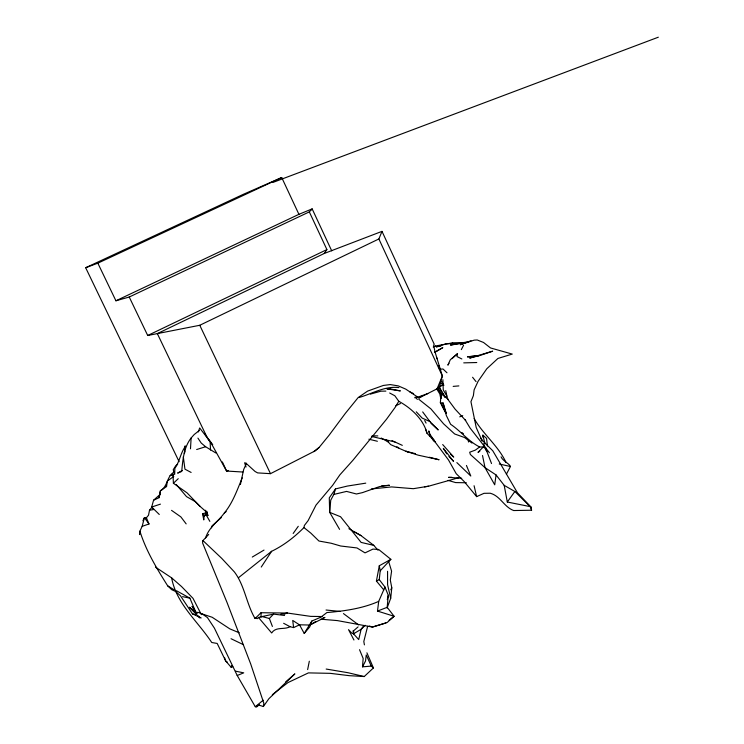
<?xml version="1.0" encoding="UTF-8"?>
<svg xmlns="http://www.w3.org/2000/svg" width="744" height="744" viewBox="0 0 744 744"><rect width="100%" height="100%" fill="white"/><g stroke="black" fill="none" stroke-linecap="round" stroke-linejoin="round"><path stroke-width="1.12" d="M429.986 434.357L429.93 436.003L428.758 430.925L429.986 434.357L435.11 441.852L433.148 440.429L434.115 440.178L432.022 438.086M363.797 625.704L361.128 629.275L358.71 639.58L353.53 633.804L353.707 630.689L358.059 626.904M190.492 448.809L191.124 437.993L194.221 434.505L199.439 430.404M272.323 694.691L287.947 682.592L308.425 672.892L330.187 673.339L349.243 675.664L364.225 676.547L373.423 667.935L371.293 666.103L362.505 666.838L363.156 658.468L359.547 649.707M441.927 404.038L442.392 406.261L446.121 413.478L440.364 402.755L441.071 393.799L438.867 389.81M185.005 445.926L184.4 453.617L184.856 451.534M142.922 520.716L144.42 517.647L146.391 517.787L148.521 515.211L149.507 510.198L153.562 509.575L151.692 507.027L153.562 500.228L159.17 497.634L160.379 490.817C167.949 486.678 166.684 475.862 174.282 471.956M320.859 619.194L337.385 620.598L372.437 627.053L387.15 622.514L394.088 616.264L387.178 607.318L388.275 595.284L384.964 587.044L379.263 579.641L380.193 570.834L379.301 565.756L390.879 559.33L378.659 549.472L372.967 549.091L365.016 552.876L356.981 547.947L340.659 546.003L331.238 543.26L318.925 541.018L310.853 533.141L303.943 527.58L304.389 525.459L308.1 520.642L316.014 505.092L332.605 485.358L339.831 474.904L352.954 460.238L386.517 419.225L395.12 407.414L398.765 401.276L394.85 395.78L389.689 393.009M387.103 607.978L390.693 598.325L391.8 587.844L390.302 580.05L391.586 571.141L388.675 561.534M191.124 437.993C183.74 447.488 182.829 459.876 181.713 471.445L177.63 473.1L182.327 470.441M389.121 620.319L394.088 616.264L377.496 611.075L378.705 601.385L384.964 587.044M482.512 455.523L485.032 467.669L496.062 474.942L494.714 484.8L485.032 467.669L470.357 454.482L469.687 452.222L475.37 450.101L479.666 446.977L484.167 447.005M159.17 497.634L160.379 490.817L166.554 486.548L167.335 481.089L173.798 476.374M142.16 526.334L149.005 523.971L144.42 517.647L142.16 526.334L139.909 531.179C146.112 550.932 156.742 568.528 167.688 585.844L171.706 589.685L175.724 591.526L180.522 595.879L192.445 613.846L195.663 614.693L196.602 612.898L197.858 612.256L202.322 614.005L207.437 617.576L214.421 628.15L237.215 675.506L255.294 706.754L256.708 706.8L257.21 705.498L259.805 705.396L263.376 706.512L263.85 703.35L250.7 663.964L227.069 602.584L202.656 543.139L202.601 540.934L208.701 534.424M448.985 363.249L447.879 365.164L450.306 359.761L457.514 353.623L457.03 356.571L461.847 358.98M240.414 484.465L243.679 469.501L246.497 463.27M383.83 589.946L376.418 581.055L379.301 565.756M307.644 669.591L309.318 661.221M387.289 599.645L388.275 595.284M367.629 626.346L363.807 641.514L364.421 644.871M246.05 467.018L244.59 462.787L245.836 463.084L255.08 471.491L257.647 472.905L270.481 473.668L315.289 450.799L319.157 447.404L329.015 435.324L345.309 413.413L358.152 397.575L367.62 391.093L383.346 385.457L390.219 384.574L398.254 385.885L405.768 389.131L419.049 397.966L439.22 387.726L442.355 375.999L434.905 351.531L433.687 345.3L434.208 344.184L381.998 231.365L324.319 253.444L157.337 333.61L206.962 437.128L212.728 444.661M339.571 529.347L329.676 512.356L330.745 500.163L333.842 494.425L335.488 488.929L347.355 486.065L365.76 483.154M140.142 532.695L139.565 534.573L139.909 531.179M198.323 431.929L199.662 427.967L210.608 442.187L226.585 471.045L242.869 472.022M211.426 527.831L212.087 525.813L221.433 517.499M378.705 601.385C362.477 608.536 344.463 611.066 326.904 612.554L320.943 617.139L311.82 621.054L309.737 626.904L304.231 633.451L299.553 624.886L292.727 620.44L293.61 627.583L299.609 624.793L309.913 625.044L324.923 617.427L322.849 618.097M439.22 387.726L442.327 384.974L440.374 385.606M242.237 477.871C237.159 489.998 232.76 502.86 224.335 512.997C218.141 521.581 208.832 527.301 205.604 537.931M381.97 231.43L378.882 238.964L199.764 325.277L147.712 335.498L129.242 297.023L115.925 300.781L97.836 263.171L85.672 267.728L179.127 461.717M437.044 388.88L442.355 375.999L378.882 238.964M232.091 665.406L231.198 667.349L225.646 660.895L217.192 643.458L211.733 642.491C197.811 621.296 176.402 603.896 171.622 577.856L155.505 567.133M304.231 633.451L311.82 621.054M461.336 349.606L463.577 345.263M362.505 666.838L365.537 660.988L366.243 654.952L371.293 666.103M390.777 589.806L391.8 587.844M506.404 474.216L510.449 466.497C509.845 464.033 502.367 460.601 501.056 456.835M261.256 567.049L271.625 551.295C283.706 545.464 294.512 537.094 303.943 527.58M324.319 253.434L325.454 251.732M325.574 251.537L326.895 249.547L309.318 211.882L311.234 209.855M326.849 249.621L147.712 335.498M335.488 488.929L329.285 497.848L329.676 512.356L340.566 516.745L361.11 542.404L373.786 545.371L378.073 550.272M263.376 706.512L268.872 698.728L294.875 673.869L285.715 681.876M293.173 533.467L298.27 526.296M425.587 429.046L427 433.241L434.989 441.852L448.511 459.987L456.212 473.677L464.051 481.415L476.634 496.62L484.009 493.319L490.194 493.226C500.312 495.848 504.041 507.008 513.676 510.542L531.579 510.235L531.179 507.222L530.202 506.618L507.306 502.023L514.857 491.496L504.2 485.358L496.062 474.942M185.554 446.177C180.522 452.678 179.741 461.568 174.868 468.367L174.673 474.356L172.98 474.086L173.399 483.265L187.07 492.881L200.062 506.404L206.786 512.281L207.864 515.601L205.781 514.253L205.679 510.226M207.297 512.83L204.033 516.531L203.772 519.917L202.591 513.723L205.893 512.83L204.033 516.531L202.591 513.723M149.507 510.198L152.446 506.627M451.971 343.468L452.584 342.817L463.745 342.528M380.193 570.834L390.879 559.33M311.28 209.808L312.154 208.878L331.731 250.858M202.898 540.525L221.647 558.288L234.369 571.904C244.748 585.528 246.366 603.821 255.071 618.534L255.815 617.846L257.192 618.692L258.466 617.474L262 616.562L269.356 618.487L273.541 614.107L284.534 615.455M483.647 444.103L483.842 446.344L478.001 452.389L479.843 451.245M365.155 625.304L361.128 629.275L353.53 633.804L351.81 633.107L348.527 629.656L353.939 639.998M255.071 618.534L261.023 612.731L287.37 613.037L310.639 616.376L322.031 616.525M173.399 483.265L178.253 478.68M451.999 358.682L457.514 353.623M153.562 500.228L160.072 494.462M271.625 551.295L238.657 577.586M255.294 706.754L263.218 700.188M313.782 451.627L319.157 447.404M224.335 512.997L226.157 511.584M256.708 706.8L259.461 704.661M177.649 464.275L175.807 465.651L173.222 469.715L174.189 472.821M419.049 397.966L421.597 396.282M434.422 352.405L442.801 347.625L435.314 352.024M309.913 625.044L315.819 621.473M252.281 557.051L264.018 550.067M376.418 581.055L379.263 579.641M395.854 405.722L400.467 403.518M115.925 300.781L298.921 214.328L312.154 208.878M129.242 297.023L309.318 211.882M433.241 347.029L435.324 346.053L452.584 342.817M469.976 341.384L450.446 345.058L459.253 343.709M85.672 267.728L243.521 194.24L281.725 177.528L298.921 214.328M97.836 263.171L281.725 177.528M237.215 675.506L243.707 672.846L235.467 671.153M293.61 627.583L290.039 626.699C284.217 630.084 275.968 626.262 271.681 632.977L258.466 617.474M459.727 416.845L462.749 415.645M377.496 611.075L387.178 607.318M273.02 182.401L658.328 37.2M471.036 340.808L460.155 344.723L474.142 340.157L477.211 339.98L483.516 342.463L490.529 347.959L512.253 354.079L497.922 358.45L486.809 368.754L478.132 381.235L474.114 389.865L473.379 395.65L470.943 401.695L476.197 427.474L480.652 437.546L482.921 441.062L492.742 450.724L517.471 492.835L531.179 507.222M417.589 397.231L427.754 393.613M284.096 614.191L287.37 613.037L280.553 614.284M358.952 397.529C372.074 393.836 384.778 385.783 398.905 387.596M481.117 355.102L492.658 351.177L469.697 358.069L479.034 355.716M160.444 504.134L151.692 507.027L159.272 514.467M196.667 449.525L205.604 446.735L215.825 452.975M414.752 397.798L417.542 396.943M458.63 477.741L428.609 486.195L413.32 488.687L391.623 486.92L371.321 488.957M435.324 346.053L436.458 346.825L446.512 343.737L455.133 343.598L451.831 344.165M228.464 470.478L226.585 471.045L222.372 461.94M385.82 623.026L372.437 627.053L369.219 626.002M370.363 394.115L380.928 391.177L385.885 391.102M333.842 494.425L346.565 491.412L356.46 493.988L362.44 492.63L379.589 486.585L389.391 485.255L381.514 485.944M262 616.562L273.541 614.107M170.06 475.574L173.315 474.97M436.458 346.825L440.848 346.062M424.471 486.864L428.609 486.195M440.299 369.229L442.996 368.987L446.977 372.781M453.17 386.387L458.871 385.904M463.745 362.867L476.783 362.533M451.868 477.285L448.502 477.369L461.726 478.271M441.266 383.43L442.345 383.439M466.349 482.763L455.616 482.586L448.028 480.364M372.084 435.807L377.812 435.91M440.364 402.755L443.089 402.969L446.009 412.409M326.039 610.024L340.259 611.429M326.17 669.051L347.997 672.716L364.225 676.547M371.6 436.458L394.999 441.983M182.568 596.641L189.887 598.157L196.565 613.884L192.054 606.341L196.881 613.484M499.243 464.014L510.449 466.497M368.875 439.211L377.394 441.266M415.431 453.663L405.787 451.236L390.702 444.642L386.034 439.574M429.409 457.244L439.09 459.746L418.156 455.161L405.787 451.236L408.261 451.971M202.322 614.005L212.189 617.269L229.822 628.866L239.252 632.791M430.934 423.169L438.225 429.948L429.939 421.616L422.173 418.082L416.259 411.823M391.995 440.606L402.309 445.358M192.445 613.846L201.187 617.957M409.767 391.818L413.618 393.641M231.04 638.715L243.176 644.564M398.765 401.276C411.116 408 423.457 419.253 427 433.241M443.089 402.969L446.316 415.478L450.594 424.266C460.973 431.222 468.376 441.332 479.666 446.977M191.124 472.449L184.949 469.166L183.312 456.769M283.641 623.295L290.039 626.699M176.477 590.745L189.887 598.157M381.188 438.021L388.256 441.964M354.135 531.783L360.97 535.587L373.786 545.371M396.85 446.763L398.765 447.832M348.871 528.696L360.97 535.587M448.307 399.286L441.071 393.799L437.416 388.098M167.688 585.844L174.012 589.704M171.548 510.356L180.876 516.913L186.158 523.888M471.956 443.071L464.535 437.509L454.677 433.985L443.554 423.792L430.878 408.865L418.77 399.24M343.458 613.577L358.589 624.895M227.32 662.151L225.646 660.895L224.567 657.696M461.838 432.478L463.54 433.892M205.604 446.735L201.224 443.052L197.932 438.123M171.622 577.856L181.508 586.514L193.022 598.343L201.364 614.656M483.07 437.388L482.875 435.147L486.567 438.393L487.422 445.954M196.983 614.126L189.422 607.234L195.867 613.828M450.427 454.063L453.728 457.086L442.689 444.559M456.844 462.591L470.794 476.021L466.442 465.465M514.857 491.496L530.202 506.618L531.579 510.235M200.062 506.404L195.235 501.623L186.512 496.611L176.282 484.586M197.486 615.474L199.904 617.948L198.695 616.162M415.171 397.091L417.393 399.416M448.92 456.407L453.561 461.373L443.303 448.344L446.791 453.84M465.725 420.546L455.114 409.163L447.469 398.858L445.749 390.609M165.689 485.553L166.554 486.548M472.579 377.264L476.03 381.607M489.422 452.752L470.162 428.135L464.963 419.588M422.676 411.906L429.939 421.616M438.644 386.992L445.423 397.584L439.49 387.652M474.123 418.565C483.135 434.394 498.452 445.944 506.06 462.554M205.112 434.217L210.143 442.215L210.533 450.027M436.468 388.507L439.825 393.995L440.755 398.459M483.842 446.344L486.781 451.273L491.524 463.54M366.904 652.823L373.423 667.935M441.666 381.514L443.908 385.346M446.874 396.143L443.247 389.884L442.894 379.691M205.781 514.253L209.845 521.358M424.675 420.5L426.089 423.113M436.784 357.771L437.426 359.11M199.764 325.277L270.481 473.668M480.568 437.853L482 440.95M483.433 444.047L486.781 451.273L485.999 448.046M146.391 517.787L149.005 523.971M444.233 408.475L445.851 412.492M269.356 618.487L272.397 626.448M476.634 496.62L474.077 485.72M482.875 435.147L484.958 443.75M206.823 511.277L207.864 515.601M439.565 367.806L439.062 365.676L439.472 369.005M390.693 598.325L387.587 584.654L387.559 571.28M504.2 485.358L507.306 502.023M353.009 630.847L353.53 633.804M441.071 393.799L441.266 398.161M468.376 439.909L468.46 442.01M261.023 612.731L261.098 617.213M232.323 665.927L231.198 667.349L232.705 666.624L232.323 665.927M469.669 356.534L467.455 356.925L480.066 355.455L469.669 356.534M390.33 388.917L386.899 388.87L400.356 390.907L390.33 388.917"/></g></svg>
